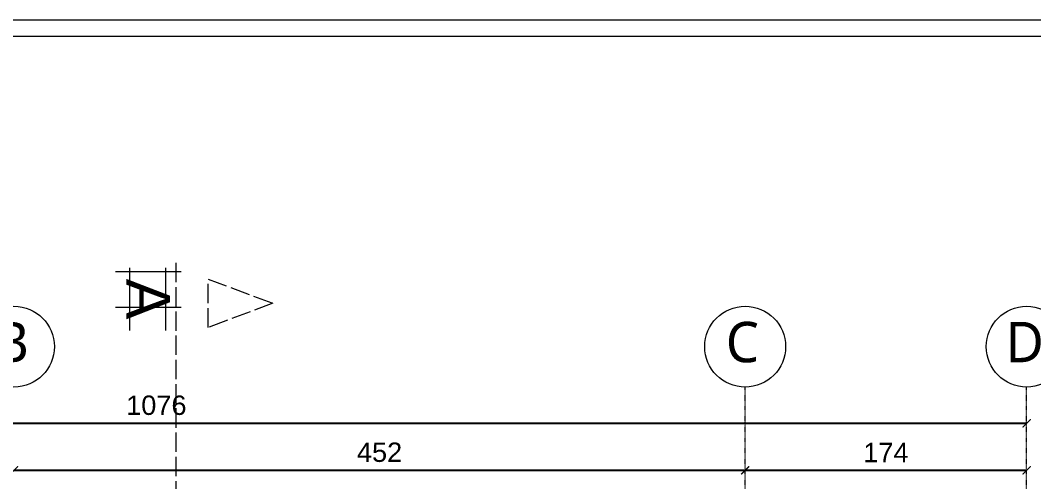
# Model space of a CAD drawing. Header units: millimetres. Extents: x 14753 to 45183, y 5640 to 19518.
# Drawn here: x 22246 to 22873, y 17272 to 17558 of the extents above; entities that cross this region are included whole.
import ezdxf

# ---------------------------------------------------------------- set-up
doc = ezdxf.new("R2010")
doc.units = ezdxf.units.MM
for name, pattern in [('ACAD_ISO02W100', [15, 12, -3]), ('DASHDOT', [25.4, 12.7, -6.35, 0, -6.35]), ('DASHDOT2', [0.5, 0.25, -0.125, 0, -0.125])]:
    doc.linetypes.add(name, pattern=pattern)
for name, color, linetype, lineweight in [('CERCEVE', 66, 'Continuous', 0), ('k aks', 44, 'DASHDOT', 18), ('k dis olcu', 43, 'Continuous', 18), ('k ıslak mekan tarama', 252, 'Continuous', 9), ('kesiklii çizgi', 244, 'ACAD_ISO02W100', 5)]:
    doc.layers.add(name, color=color, linetype=linetype, lineweight=lineweight)
doc.layers.add('Standart', color=7, linetype='Continuous')
doc.styles.add('MtXpl_Segoe_UI', font='segoeui.ttf')
doc.styles.get("Standard").update_dxf_attribs({"font": 'arial.ttf'})
doc.dimstyles.new('icölcü', dxfattribs={"dimtxt": 12, "dimasz": 5, "dimexe": 1.25, "dimexo": 0.625, "dimgap": 5, "dimtad": 1, "dimdec": 0, "dimtxsty": 'Standard', "dimblk": 'ARCHTICK', "dimcen": -10, "dimse1": 1, "dimse2": 1, "dimadec": 0, "dimazin": 0, "dimtfac": 1, "dimtdec": 0, "dimtix": 1, "dimtmove": 0, "dimatfit": 3, "dimldrblk": 'ARCHTICK', "dimfxl": 1, "dimarcsym": 0})

# ---------------------------------------------------------------- blocks, each defined once
blk = doc.blocks.new('KESİT')
at = {"layer": 'kesiklii çizgi', "color": 3}
for p, q in [((381060, 4552610), (381060, 4551290)), ((381040, 4552600), (381000, 4552585)), ((381000, 4552585), (381040, 4552570))]:
    blk.add_line(p, q, dxfattribs=at)
blk.add_lwpolyline([(381040, 4552570), (381040, 4552600)], dxfattribs=at)
blk.add_text('A', height=27, rotation=90, dxfattribs=at).set_placement((381090.5, 4552575))
blk = doc.blocks.new('_ArchTick')
at = {"color": 0, "linetype": 'ByBlock', "const_width": 0.15}
blk.add_lwpolyline([(-0.5, -0.5), (0.5, 0.5)], dxfattribs=at)
blk = doc.blocks.new('*D88')
at = {"layer": 'Defpoints', "color": 0, "transparency": 16777216}
for p in [(21792.28, 17308.14), (21792.28, 17308.14), (22868.28, 17308.14)]:
    blk.add_point(p, dxfattribs=at)
at = {"layer": 'k dis olcu', "color": 0, "lineweight": -2, "transparency": 16777216}
blk.add_line((22868.28, 17308.14), (21792.28, 17308.14), dxfattribs=at)
at = {"layer": 'k dis olcu', "color": 0, "lineweight": -2, "transparency": 16777216, "xscale": 5, "yscale": 5, "zscale": 5, "rotation": 180}
blk.add_blockref('_ArchTick', (21792.28, 17308.14), dxfattribs=at)
at = {"layer": 'k dis olcu', "color": 0, "lineweight": -2, "transparency": 16777216, "xscale": 5, "yscale": 5, "zscale": 5}
blk.add_blockref('_ArchTick', (22868.28, 17308.14), dxfattribs=at)
at = {"layer": 'k dis olcu', "color": 0, "transparency": 16777216, "insert": (22330.28, 17319.27), "char_height": 12, "attachment_point": 5}
blk.add_mtext('1076', dxfattribs=at)
blk = doc.blocks.new('*D89')
at = {"layer": 'Defpoints', "color": 0, "transparency": 16777216}
for p in [(22694.28, 17279.06), (22694.28, 17279.06), (22868.28, 17279.06)]:
    blk.add_point(p, dxfattribs=at)
at = {"layer": 'k dis olcu', "color": 0, "lineweight": -2, "transparency": 16777216}
blk.add_line((22868.28, 17279.06), (22694.28, 17279.06), dxfattribs=at)
at = {"layer": 'k dis olcu', "color": 0, "lineweight": -2, "transparency": 16777216, "xscale": 5, "yscale": 5, "zscale": 5, "rotation": 180}
blk.add_blockref('_ArchTick', (22694.28, 17279.06), dxfattribs=at)
at = {"layer": 'k dis olcu', "color": 0, "lineweight": -2, "transparency": 16777216, "xscale": 5, "yscale": 5, "zscale": 5}
blk.add_blockref('_ArchTick', (22868.28, 17279.06), dxfattribs=at)
at = {"layer": 'k dis olcu', "color": 0, "transparency": 16777216, "insert": (22781.28, 17290.09), "char_height": 12, "attachment_point": 5}
blk.add_mtext('174', dxfattribs=at)
blk = doc.blocks.new('*D90')
at = {"layer": 'Defpoints', "color": 0, "transparency": 16777216}
for p in [(22242.28, 17279.06), (22242.28, 17279.06), (22694.28, 17279.06)]:
    blk.add_point(p, dxfattribs=at)
at = {"layer": 'k dis olcu', "color": 0, "lineweight": -2, "transparency": 16777216}
blk.add_line((22694.28, 17279.06), (22242.28, 17279.06), dxfattribs=at)
at = {"layer": 'k dis olcu', "color": 0, "lineweight": -2, "transparency": 16777216, "xscale": 5, "yscale": 5, "zscale": 5, "rotation": 180}
blk.add_blockref('_ArchTick', (22242.28, 17279.06), dxfattribs=at)
at = {"layer": 'k dis olcu', "color": 0, "lineweight": -2, "transparency": 16777216, "xscale": 5, "yscale": 5, "zscale": 5}
blk.add_blockref('_ArchTick', (22694.28, 17279.06), dxfattribs=at)
at = {"layer": 'k dis olcu', "color": 0, "transparency": 16777216, "insert": (22468.28, 17290.19), "char_height": 12, "attachment_point": 5}
blk.add_mtext('452', dxfattribs=at)
blk = doc.blocks.new('KT')
at = {"layer": 'k aks', "linetype": 'DASHDOT2'}
for p, q in [((381554.61, 4549658.12), (381554.61, 4550790.52)), ((381728.61, 4549658.12), (381728.61, 4550790.52))]:
    blk.add_line(p, q, dxfattribs=at)
at = {"layer": 'k aks', "linetype": 'Continuous'}
for centre in [(381102.61, 4550815.52), (381554.61, 4550815.52), (381728.61, 4550815.52)]:
    blk.add_circle(centre, 25, dxfattribs=at)
at = {"layer": 'k aks', "style": 'MtXpl_Segoe_UI'}
for s, p in [('B', (381090.61, 4550805.86)), ('C', (381542.59, 4550805.86)), ('D', (381715.52, 4550805.86))]:
    blk.add_text(s, height=25, dxfattribs=at).set_placement(p)

msp = doc.modelspace()

# ---------------------------------------------------------------- hatches: boundary and pattern name
at = {"layer": 'k ıslak mekan tarama'}
h = msp.add_hatch(dxfattribs=at)
h.set_pattern_fill('NET', color=256, scale=7)
h.paths.add_polyline_path([(22345.53, 17365.66), (22345.53, 17404.43), (22305.03, 17404.43), (22305.03, 17365.66)])
h.paths.add_polyline_path([(22342.28, 16626.92), (22288.28, 16626.92), (22288.28, 16615.65), (22252.28, 16615.65), (22252.28, 16606.61), (22277.28, 16606.61), (22277.28, 16561.61), (22312.28, 16561.61), (22342.28, 16561.61)])
h.paths.add_polyline_path([(22337.59, 16755.3, -0.443476), (22267.28, 16691.61), (22267.28, 16761.61), (22262.28, 16761.61), (22252.28, 16761.61), (22252.28, 16661.4), (22288.28, 16661.4), (22288.28, 16626.92), (22342.28, 16626.92)])
h.paths.add_polyline_path([(22305.41, 16659.97), (22393.32, 16659.97), (22393.32, 16704.81), (22305.41, 16704.81)], flags=9)
h.paths.add_polyline_path([(22325.75, 16604.74), (22362.55, 16604.74), (22362.55, 16631.53), (22325.75, 16631.53)], flags=9)
h.paths.add_polyline_path([(22309.16, 16643.38), (22309.16, 16680.18), (22282.37, 16680.18), (22282.37, 16643.38)], flags=24)

# ---------------------------------------------------------------- linework, layer by layer
at = {"layer": 'CERCEVE'}
for points in [[(21467.89, 15632.61), (23188.36, 15632.61), (23188.36, 17557.61), (21467.89, 17557.61)], [(21477.89, 15642.61), (23178.36, 15642.61), (23178.36, 17547.61), (21477.89, 17547.61)]]:
    msp.add_lwpolyline(points, close=True, dxfattribs=at)

# ---------------------------------------------------------------- block references
at = {"layer": 'k aks'}
msp.add_blockref('KT', (-358860.33, -4533459.91), dxfattribs=at)
at = {"layer": 'Standart', "xscale": -1}
msp.add_blockref('KESİT', (403402.28, -4535202.54), dxfattribs=at)

# ---------------------------------------------------------------- dimensions: what is measured, and where the dimension line sits
at = {"layer": 'k dis olcu'}
for base, p1, p2, picture, middle in [((21792.28, 17308.14), (22868.28, 17308.14), (21792.28, 17308.14), '*D88', (22330.28, 17319.27)), ((22242.28, 17279.06), (22694.28, 17279.06), (22242.28, 17279.06), '*D90', (22468.28, 17290.19)), ((22694.28, 17279.06), (22868.28, 17279.06), (22694.28, 17279.06), '*D89', (22781.28, 17290.09))]:
    dim = msp.add_linear_dim(base=base, p1=p1, p2=p2, angle=180, dimstyle='icölcü', dxfattribs=at)
    dim.commit()
    dim.dimension.update_dxf_attribs({"geometry": picture, "text_midpoint": middle})

doc.saveas('drawing.dxf')
